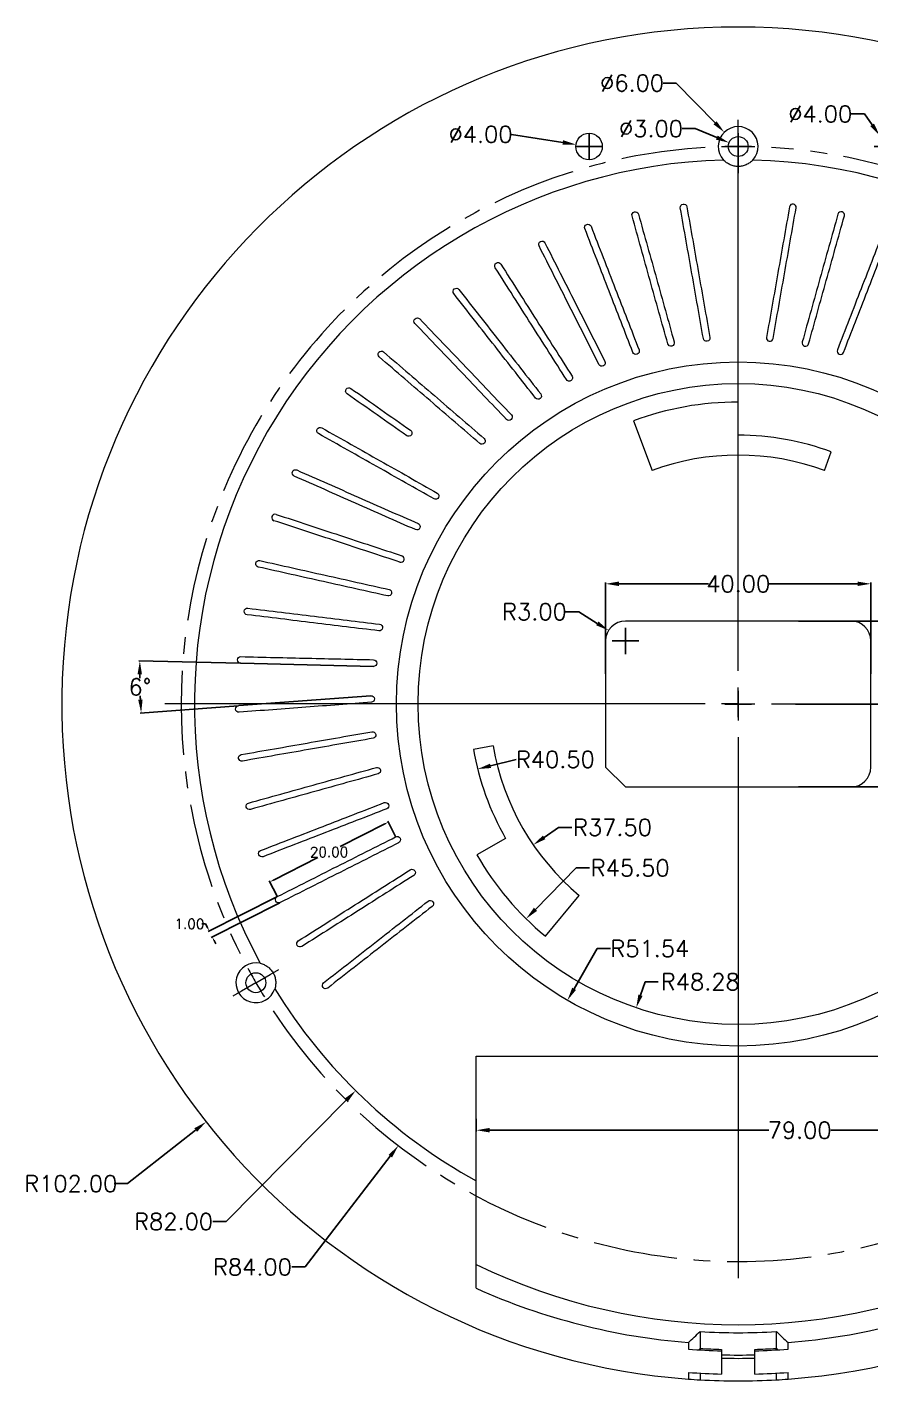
# Model space of a CAD drawing. Header units: inches. Extents: x -602 to 2189, y 557 to 1254.
# Drawn here: x 48.7 to 176, y 891.4 to 1095.4 of the extents above; entities that cross this region are included whole.
import ezdxf

# ---------------------------------------------------------------- set-up
doc = ezdxf.new("R2010")
doc.units = ezdxf.units.IN
doc.linetypes.add('CENTER2', pattern=[28.575, 19.05, -3.175, 3.175, -3.175])
doc.linetypes.add('CENTERX2', pattern=[20.32, 12.7, -2.54, 2.54, -2.54])
doc.styles.get("Standard").update_dxf_attribs({"font": 'txt', "bigfont": 'gbcbig.shx'})
doc.dimstyles.new('2', dxfattribs={"dimtxt": 1.5, "dimasz": 0.6, "dimexe": 0.18, "dimexo": 0.0625, "dimgap": 0.09, "dimtad": 0, "dimtih": 1, "dimtoh": 1, "dimzin": 0, "dimdsep": 46, "dimtxsty": 'Standard', "dimcen": 0, "dimadec": 0, "dimazin": 2, "dimtfac": 1, "dimtofl": 0, "dimtmove": 0, "dimatfit": 3, "dimfxl": 1, "dimtolj": 1, "dimtzin": 0, "dimarcsym": 0})
doc.dimstyles.new('2.5', dxfattribs={"dimtxt": 2.5, "dimasz": 2, "dimexe": 0.18, "dimexo": 0.0625, "dimgap": 0.09, "dimtad": 0, "dimtih": 1, "dimtoh": 1, "dimzin": 0, "dimdsep": 46, "dimtxsty": 'Standard', "dimcen": 2, "dimadec": 0, "dimazin": 0, "dimtfac": 1, "dimtofl": 0, "dimtmove": 0, "dimatfit": 3, "dimfxl": 1, "dimtolj": 1, "dimtzin": 0, "dimarcsym": 0})

# ---------------------------------------------------------------- blocks, each defined once
blk = doc.blocks.new('SW_CENTERMARKSYMBOL_14')
at = {"color": 0, "linetype": 'Continuous', "lineweight": 0}
for p, q in [((72.75, 128.5), (72.75, 130)), ((72.75, 47), (72.75, 128.5)), ((72.75, 126), (72.75, 128.5)), ((72.75, 126), (72.75, 123.5)), ((72.75, 123.5), (72.75, 122)), ((72.75, 42), (72.75, 44.5)), ((67.75, 42), (-13.75, 42)), ((72.75, 42), (70.25, 42)), ((72.75, 42), (72.75, 39.5)), ((72.75, 42), (75.25, 42)), ((77.75, 42), (159.25, 42)), ((72.75, 37), (72.75, -44.5)), ((0, 0), (-2.17, -1.25)), ((0, 0), (2.17, 1.25)), ((2.17, 1.25), (3.46, 2)), ((143.33, 1.25), (142.03, 2)), ((145.49, 0), (143.33, 1.25)), ((145.49, 0), (147.66, -1.25)), ((-2.17, -1.25), (-3.46, -2)), ((147.66, -1.25), (148.96, -2))]:
    blk.add_line(p, q, dxfattribs=at)
at = {"color": 0, "linetype": 'CENTERX2', "lineweight": 0}
for start, end in [(93.4105, 206.5895), (333.4105, 86.5895), (213.4105, 326.5895)]:
    blk.add_arc((72.75, 42), 84, start, end, dxfattribs=at)
at = {"color": 0, "linetype": 'Continuous', "lineweight": 0}
for start, end in [(90, 91.7052), (88.2948, 90), (208.2948, 210), (330, 331.7052), (328.2948, 330), (210, 211.7052)]:
    blk.add_arc((72.75, 42), 84, start, end, dxfattribs=at)
blk = doc.blocks.new('*D153')
at = {"color": 0, "lineweight": -2}
for p, q in [((128.91, 974.83), (126.73, 973.34)), ((130.91, 974.83), (128.91, 974.83))]:
    blk.add_line(p, q, dxfattribs=at)
at = {"color": 0}
blk.add_solid([(126.54, 973.61), (126.92, 973.06), (125.08, 972.21)], dxfattribs=at)
at = {"layer": 'Defpoints', "color": 0}
for p in [(156, 993.43), (125.08, 972.21)]:
    blk.add_point(p, dxfattribs=at)
at = {"color": 0, "insert": (137.04, 974.83), "char_height": 2.5, "attachment_point": 5}
blk.add_mtext('\\A1;R37.50', dxfattribs=at)
blk = doc.blocks.new('*D154')
at = {"color": 0, "lineweight": -2}
for p, q in [((141.94, 951.57), (141.26, 949.56)), ((143.94, 951.57), (141.94, 951.57))]:
    blk.add_line(p, q, dxfattribs=at)
at = {"color": 0}
blk.add_solid([(140.94, 949.66), (141.57, 949.45), (140.62, 947.66)], dxfattribs=at)
at = {"layer": 'Defpoints', "color": 0}
for p in [(156, 993.43), (140.62, 947.66)]:
    blk.add_point(p, dxfattribs=at)
at = {"color": 0, "insert": (150.28, 951.57), "char_height": 2.5, "attachment_point": 5}
blk.add_mtext('\\A1;R48.28', dxfattribs=at)
blk = doc.blocks.new('*D155')
at = {"color": 0, "lineweight": -2}
for p, q in [((134.75, 956.59), (131.24, 950.52)), ((136.75, 956.59), (134.75, 956.59))]:
    blk.add_line(p, q, dxfattribs=at)
at = {"color": 0}
blk.add_solid([(130.96, 950.68), (131.53, 950.35), (130.24, 948.78)], dxfattribs=at)
at = {"layer": 'Defpoints', "color": 0}
for p in [(156, 993.43), (130.24, 948.78)]:
    blk.add_point(p, dxfattribs=at)
at = {"color": 0, "insert": (142.67, 956.59), "char_height": 2.5, "attachment_point": 5}
blk.add_mtext('\\A1;R51.54', dxfattribs=at)
blk = doc.blocks.new('*D156')
at = {"color": 0, "lineweight": -2}
for p, q in [((156, 991.43), (156, 995.43)), ((154, 993.43), (158, 993.43)), ((78.77, 915.45), (96.89, 933.74)), ((76.77, 915.45), (78.77, 915.45))]:
    blk.add_line(p, q, dxfattribs=at)
at = {"color": 0}
blk.add_solid([(96.65, 933.98), (97.13, 933.51), (98.3, 935.17)], dxfattribs=at)
at = {"layer": 'Defpoints', "color": 0}
for p in [(156, 993.43), (98.3, 935.17)]:
    blk.add_point(p, dxfattribs=at)
at = {"color": 0, "insert": (70.85, 915.45), "char_height": 2.5, "attachment_point": 5}
blk.add_mtext('\\A1;R82.00', dxfattribs=at)
blk = doc.blocks.new('*D157')
at = {"color": 0, "lineweight": -2}
for p, q in [((156, 991.43), (156, 995.43)), ((154, 993.43), (158, 993.43)), ((90.67, 908.6), (103.52, 925.3)), ((88.67, 908.6), (90.67, 908.6))]:
    blk.add_line(p, q, dxfattribs=at)
at = {"color": 0}
blk.add_solid([(103.26, 925.5), (103.79, 925.09), (104.74, 926.88)], dxfattribs=at)
at = {"layer": 'Defpoints', "color": 0}
for p in [(156, 993.43), (104.74, 926.88)]:
    blk.add_point(p, dxfattribs=at)
at = {"color": 0, "insert": (82.74, 908.6), "char_height": 2.5, "attachment_point": 5}
blk.add_mtext('\\A1;R84.00', dxfattribs=at)
blk = doc.blocks.new('*D158')
at = {"color": 0, "lineweight": -2}
for p, q in [((156, 991.43), (156, 995.43)), ((154, 993.43), (158, 993.43)), ((63.88, 921.16), (74.17, 929.24)), ((61.88, 921.16), (63.88, 921.16))]:
    blk.add_line(p, q, dxfattribs=at)
at = {"color": 0}
blk.add_solid([(73.97, 929.5), (74.38, 928.97), (75.75, 930.47)], dxfattribs=at)
at = {"layer": 'Defpoints', "color": 0}
for p in [(156, 993.43), (75.75, 930.47)]:
    blk.add_point(p, dxfattribs=at)
at = {"color": 0, "insert": (55.34, 921.16), "char_height": 2.5, "attachment_point": 5}
blk.add_mtext('\\A1;R102.00', dxfattribs=at)
blk = doc.blocks.new('*D160')
at = {"color": 0, "lineweight": -2}
for p, q in [((173.05, 1082.34), (175.05, 1082.34)), ((175.05, 1082.34), (176.2, 1080.71)), ((178.5, 1075.43), (178.5, 1079.43)), ((176.5, 1077.43), (180.5, 1077.43))]:
    blk.add_line(p, q, dxfattribs=at)
at = {"color": 0}
blk.add_solid([(176.47, 1080.9), (175.92, 1080.51), (177.35, 1079.07)], dxfattribs=at)
at = {"layer": 'Defpoints', "color": 0}
for p in [(177.35, 1079.07), (179.65, 1075.8)]:
    blk.add_point(p, dxfattribs=at)
at = {"color": 0, "insert": (168.37, 1082.34), "char_height": 2.5, "attachment_point": 5}
blk.add_mtext('\\A1;∅4.00', dxfattribs=at)
blk = doc.blocks.new('*D161')
at = {"color": 0, "lineweight": -2}
for p, q in [((144.66, 1087), (146.66, 1087)), ((146.66, 1087), (152.5, 1081.01)), ((156, 1075.43), (156, 1079.43)), ((154, 1077.43), (158, 1077.43))]:
    blk.add_line(p, q, dxfattribs=at)
at = {"color": 0}
blk.add_solid([(152.74, 1081.24), (152.26, 1080.78), (153.9, 1079.58)], dxfattribs=at)
at = {"layer": 'Defpoints', "color": 0}
for p in [(153.9, 1079.58), (158.09, 1075.29)]:
    blk.add_point(p, dxfattribs=at)
at = {"color": 0, "insert": (139.99, 1087), "char_height": 2.5, "attachment_point": 5}
blk.add_mtext('\\A1;∅6.00', dxfattribs=at)
blk = doc.blocks.new('*D162')
at = {"color": 0, "lineweight": -2}
for p, q in [((147.52, 1080.13), (149.52, 1080.13)), ((149.52, 1080.13), (152.76, 1078.78)), ((156, 1075.43), (156, 1079.43)), ((154, 1077.43), (158, 1077.43))]:
    blk.add_line(p, q, dxfattribs=at)
at = {"color": 0}
blk.add_solid([(152.89, 1079.08), (152.64, 1078.47), (154.61, 1078.01)], dxfattribs=at)
at = {"layer": 'Defpoints', "color": 0}
for p in [(154.61, 1078.01), (157.38, 1076.86)]:
    blk.add_point(p, dxfattribs=at)
at = {"color": 0, "insert": (142.84, 1080.13), "char_height": 2.5, "attachment_point": 5}
blk.add_mtext('\\A1;∅3.00', dxfattribs=at)
blk = doc.blocks.new('*D163')
at = {"color": 0, "lineweight": -2}
for p, q in [((121.81, 1079.27), (129.54, 1078.06)), ((133.5, 1075.43), (133.5, 1079.43)), ((131.5, 1077.43), (135.5, 1077.43))]:
    blk.add_line(p, q, dxfattribs=at)
at = {"color": 0}
blk.add_solid([(129.6, 1078.38), (129.49, 1077.73), (131.52, 1077.74)], dxfattribs=at)
at = {"layer": 'Defpoints', "color": 0}
for p in [(131.52, 1077.74), (135.47, 1077.12)]:
    blk.add_point(p, dxfattribs=at)
at = {"color": 0, "insert": (117.14, 1079.27), "char_height": 2.5, "attachment_point": 5}
blk.add_mtext('\\A1;∅4.00', dxfattribs=at)
blk = doc.blocks.new('*D164')
at = {"color": 0, "lineweight": -2}
blk.add_line((122.5, 985.08), (118.64, 984.12), dxfattribs=at)
at = {"color": 0}
blk.add_solid([(118.56, 984.44), (118.72, 983.79), (116.7, 983.63)], dxfattribs=at)
at = {"layer": 'Defpoints', "color": 0}
for p in [(156, 993.43), (116.7, 983.63)]:
    blk.add_point(p, dxfattribs=at)
at = {"color": 0, "insert": (128.42, 985.08), "char_height": 2.5, "attachment_point": 5}
blk.add_mtext('\\A1;R40.50', dxfattribs=at)
blk = doc.blocks.new('*D165')
at = {"color": 0, "lineweight": -2}
for p, q in [((131.58, 968.73), (125.42, 962.49)), ((133.58, 968.73), (131.58, 968.73))]:
    blk.add_line(p, q, dxfattribs=at)
at = {"color": 0}
blk.add_solid([(125.18, 962.73), (125.66, 962.26), (124.01, 961.07)], dxfattribs=at)
at = {"layer": 'Defpoints', "color": 0}
for p in [(156, 993.43), (124.01, 961.07)]:
    blk.add_point(p, dxfattribs=at)
at = {"color": 0, "insert": (139.71, 968.73), "char_height": 2.5, "attachment_point": 5}
blk.add_mtext('\\A1;R45.50', dxfattribs=at)
blk = doc.blocks.new('*D166')
at = {"color": 0, "lineweight": -2}
for p, q in [((136, 997.98), (136, 1011.72)), ((138, 1011.54), (151.53, 1011.54)), ((174, 1011.54), (160.46, 1011.54)), ((176, 997.98), (176, 1011.72))]:
    blk.add_line(p, q, dxfattribs=at)
at = {"color": 0}
for points in [[(138, 1011.88), (138, 1011.21), (136, 1011.54)], [(174, 1011.88), (174, 1011.21), (176, 1011.54)]]:
    blk.add_solid(points, dxfattribs=at)
at = {"layer": 'Defpoints', "color": 0}
for p in [(176, 1011.54), (136, 997.91), (176, 997.91)]:
    blk.add_point(p, dxfattribs=at)
at = {"color": 0, "insert": (156, 1011.54), "char_height": 2.5, "attachment_point": 5}
blk.add_mtext('\\A1;40.00', dxfattribs=at)
blk = doc.blocks.new('*D167')
at = {"color": 0, "lineweight": -2}
for p, q in [((165.07, 1005.93), (188.28, 1005.93)), ((188.1, 1003.93), (188.1, 1001.48)), ((188.1, 982.93), (188.1, 998.8)), ((165.07, 980.93), (188.28, 980.93))]:
    blk.add_line(p, q, dxfattribs=at)
at = {"color": 0}
for points in [[(187.76, 1003.93), (188.43, 1003.93), (188.1, 1005.93)], [(187.76, 982.93), (188.43, 982.93), (188.1, 980.93)]]:
    blk.add_solid(points, dxfattribs=at)
at = {"layer": 'Defpoints', "color": 0}
for p in [(165, 1005.93), (165, 980.93), (188.1, 980.93)]:
    blk.add_point(p, dxfattribs=at)
at = {"color": 0, "insert": (188.1, 1000.14), "char_height": 2.5, "attachment_point": 5}
blk.add_mtext('\\A1;25.00', dxfattribs=at)
blk = doc.blocks.new('*D168')
at = {"color": 0, "lineweight": -2}
for p, q in [((129.95, 1007.33), (131.95, 1007.33)), ((131.95, 1007.33), (134.75, 1005.58)), ((139, 1000.93), (139, 1004.93)), ((137, 1002.93), (141, 1002.93))]:
    blk.add_line(p, q, dxfattribs=at)
at = {"color": 0}
blk.add_solid([(134.93, 1005.86), (134.58, 1005.29), (136.45, 1004.52)], dxfattribs=at)
at = {"layer": 'Defpoints', "color": 0}
for p in [(136.45, 1004.52), (139, 1002.93)]:
    blk.add_point(p, dxfattribs=at)
at = {"color": 0, "insert": (125.27, 1007.33), "char_height": 2.5, "attachment_point": 5}
blk.add_mtext('\\A1;R3.00', dxfattribs=at)
blk = doc.blocks.new('*D170')
at = {"color": 0, "lineweight": -2}
for p, q in [((164.62, 993.43), (271.55, 993.43)), ((271.37, 991.43), (271.37, 968.25)), ((271.37, 942.39), (271.37, 965.57)), ((186.39, 940.39), (271.55, 940.39))]:
    blk.add_line(p, q, dxfattribs=at)
at = {"color": 0}
for points in [[(271.04, 991.43), (271.71, 991.43), (271.37, 993.43)], [(271.04, 942.39), (271.71, 942.39), (271.37, 940.39)]]:
    blk.add_solid(points, dxfattribs=at)
at = {"layer": 'Defpoints', "color": 0}
for p in [(164.56, 993.43), (271.37, 993.43), (186.32, 940.39)]:
    blk.add_point(p, dxfattribs=at)
at = {"color": 0, "insert": (271.37, 966.91), "char_height": 2.5, "attachment_point": 5}
blk.add_mtext('\\A1;53.05', dxfattribs=at)
blk = doc.blocks.new('*D171')
at = {"color": 0, "lineweight": -2}
for p, q in [((116.5, 930.92), (116.5, 929.03)), ((195.5, 930.92), (195.5, 929.03)), ((118.5, 929.21), (160.59, 929.21)), ((193.5, 929.21), (169.94, 929.21))]:
    blk.add_line(p, q, dxfattribs=at)
at = {"color": 0}
for points in [[(118.5, 929.55), (118.5, 928.88), (116.5, 929.21)], [(193.5, 929.55), (193.5, 928.88), (195.5, 929.21)]]:
    blk.add_solid(points, dxfattribs=at)
at = {"layer": 'Defpoints', "color": 0}
for p in [(116.5, 930.98), (195.5, 930.98), (116.5, 929.21)]:
    blk.add_point(p, dxfattribs=at)
at = {"color": 0, "insert": (165.26, 929.21), "char_height": 2.5, "attachment_point": 5}
blk.add_mtext('\\A1;79.00', dxfattribs=at)
blk = doc.blocks.new('*D173')
at = {"color": 0, "lineweight": -2}
for p, q in [((86.42, 964.38), (76.06, 959.15)), ((86.87, 963.49), (76.51, 958.26)), ((75.68, 960.3), (75.08, 960.3)), ((75.95, 959.77), (75.68, 960.3)), ((76.94, 957.8), (77.21, 957.27))]:
    blk.add_line(p, q, dxfattribs=at)
at = {"color": 0}
for points in [[(76.04, 959.81), (75.86, 959.72), (76.22, 959.23)], [(77.03, 957.85), (76.85, 957.76), (76.67, 958.34)]]:
    blk.add_solid(points, dxfattribs=at)
at = {"layer": 'Defpoints', "color": 0}
for p in [(86.48, 964.41), (86.93, 963.51), (76.22, 959.23)]:
    blk.add_point(p, dxfattribs=at)
at = {"color": 0, "insert": (73.24, 960.3), "char_height": 1.5, "attachment_point": 5}
blk.add_mtext('\\A1;1.00', dxfattribs=at)
blk = doc.blocks.new('*D175')
at = {"color": 0, "lineweight": -2}
for p, q in [((80.91, 999.57), (65.58, 999.92)), ((80.6, 993.18), (65.78, 992.07))]:
    blk.add_line(p, q, dxfattribs=at)
for start, end in [(180.1003, 180.5155), (182.4373, 182.8521)]:
    blk.add_arc((145.67, 998.06), 79.93, start, end, dxfattribs=at)
at = {"color": 0}
for points in [[(65.41, 997.92), (66.07, 997.92), (65.76, 999.92)], [(66.17, 994.1), (65.51, 994.06), (65.96, 992.09)]]:
    blk.add_solid(points, dxfattribs=at)
at = {"layer": 'Defpoints', "color": 0}
for p in [(80.98, 999.57), (100.97, 999.1), (65.74, 997.31), (100.61, 994.68), (80.66, 993.19)]:
    blk.add_point(p, dxfattribs=at)
at = {"color": 0, "insert": (65.77, 996), "char_height": 2.5, "attachment_point": 5}
blk.add_mtext('\\A1;6°', dxfattribs=at)
blk = doc.blocks.new('*D176')
at = {"color": 0, "lineweight": -2}
for p, q in [((102.68, 975.36), (95.96, 971.96)), ((104.31, 973.47), (103.14, 975.79)), ((85.9, 966.89), (92.62, 970.28)), ((86.45, 964.46), (85.28, 966.78))]:
    blk.add_line(p, q, dxfattribs=at)
at = {"color": 0}
for points in [[(102.64, 975.45), (102.73, 975.27), (103.22, 975.63)], [(85.85, 966.98), (85.94, 966.8), (85.36, 966.62)]]:
    blk.add_solid(points, dxfattribs=at)
at = {"layer": 'Defpoints', "color": 0}
for p in [(104.34, 973.41), (85.36, 966.62), (86.48, 964.41)]:
    blk.add_point(p, dxfattribs=at)
at = {"color": 0, "insert": (94.29, 971.12), "char_height": 1.5, "attachment_point": 5}
blk.add_mtext('\\A1;20.00', dxfattribs=at)

msp = doc.modelspace()

# ---------------------------------------------------------------- linework, layer by layer
at = {"color": 7, "linetype": 'Continuous', "lineweight": 15}
for p, q in [((155.996, 1033.933), (155.996, 1038.933)), ((140.223, 1036.111), (142.996, 1028.607)), ((168.996, 1028.607), (170.036, 1031.421)), ((172.996, 1005.933), (138.996, 1005.933)), ((135.996, 1002.933), (135.996, 983.933)), ((175.996, 983.933), (175.996, 1002.933)), ((119.034, 987.104), (116.077, 986.597)), ((138.996, 980.933), (135.996, 983.933)), ((138.996, 980.933), (172.996, 980.933)), ((120.922, 973.183), (116.592, 970.683)), ((126.922, 958.433), (132.034, 964.587)), ((116.496, 905.387), (116.496, 921.573)), ((150.246, 898.871), (150.246, 896.327)), ((161.746, 896.327), (161.746, 898.871)), ((148.483, 897.226), (148.483, 896.223)), ((150.048, 896.142), (150.246, 896.327)), ((153.496, 896.189), (153.496, 895.965)), ((153.496, 895.965), (153.496, 892.464)), ((158.496, 895.965), (158.496, 896.189)), ((158.496, 892.464), (158.496, 895.965)), ((161.746, 896.327), (161.944, 896.142)), ((163.509, 896.223), (163.509, 897.226)), ((148.483, 892.712), (148.483, 891.71)), ((150.246, 892.596), (150.246, 891.595)), ((161.746, 891.595), (161.746, 892.596)), ((163.509, 891.71), (163.509, 892.712))]:
    msp.add_line(p, q, dxfattribs=at)
for p, q in [((80.977, 999.566), (100.972, 999.1)), ((100.607, 994.683), (80.663, 993.188))]:
    msp.add_line(p, q)
for centre, radius in [((133.496, 1077.433), 2), ((155.996, 1077.433), 1.5), ((155.996, 993.433), 51.543), ((155.996, 993.433), 48.284), ((83.25, 951.433), 1.5)]:
    msp.add_circle(centre, radius, dxfattribs=at)
for centre, radius, start, end in [((155.996, 993.433), 102, 274.2242, 265.7758), ((155.996, 1077.433), 3, 317.42247, 222.57753), ((155.996, 993.433), 82, 91.54374, 208.45626), ((155.996, 993.433), 82, 331.54374, 88.45626), ((155.996, 993.433), 45.5, 90, 110.28357), ((155.996, 993.433), 40.5, 69.71643, 90), ((155.996, 993.433), 37.5, 69.71643, 110.28357), ((138.996, 1002.933), 3, 90, 180), ((172.996, 1002.933), 3, 0, 90), ((155.996, 993.433), 40.5, 189.71643, 210), ((155.996, 993.433), 37.5, 189.71643, 230.28357), ((172.996, 983.933), 3, 270, 0), ((155.996, 993.433), 45.5, 210, 230.28357), ((83.25, 951.433), 3, 77.42247, 342.57753), ((155.996, 993.433), 82, 211.54374, 241.20303), ((155.996, 993.433), 96.5, 245.83747, 265.53456), ((155.996, 993.433), 96.5, 274.46544, 294.16253), ((155.996, 993.433), 94.737, 266.52032, 273.47968), ((155.996, 993.433), 97.5, 265.58045, 268.53072), ((155.996, 993.433), 97.275, 266.61124, 268.52732), ((155.996, 993.433), 97.275, 271.47268, 273.38876), ((155.996, 993.433), 97.5, 271.46928, 274.41955), ((155.996, 993.433), 98.098, 268.53967, 271.46033), ((155.996, 993.433), 98.598, 268.54708, 271.45292), ((155.996, 993.433), 101, 265.73389, 268.58164), ((155.996, 993.433), 102, 265.7758, 266.76838), ((155.996, 993.433), 102, 266.76838, 273.23162), ((155.996, 993.433), 101, 271.41836, 274.26611), ((155.996, 993.433), 102, 273.23162, 274.2242)]:
    msp.add_arc(centre, radius, start, end, dxfattribs=at)
msp.add_ellipse((155.996, 990.612), major_axis=(0, 90.707), ratio=0.9995166, start_param=2.6907983, end_param=3.592387, dxfattribs=at)
for points, knots in [([(158.205, 1075.403), (158.064, 1075.249), (157.909, 1075.113), (157.574, 1074.873), (157.391, 1074.769), (157.013, 1074.603), (156.817, 1074.54), (156.411, 1074.454), (156.203, 1074.433), (155.791, 1074.433), (155.583, 1074.454), (155.176, 1074.539), (154.98, 1074.602), (154.602, 1074.768), (154.419, 1074.872), (154.083, 1075.113), (153.928, 1075.249), (153.787, 1075.403)], [0, 0, 0, 0, 0.125, 0.125, 0.25, 0.25, 0.375, 0.375, 0.5, 0.5, 0.625, 0.625, 0.75, 0.75, 0.875, 0.875, 1, 1, 1, 1]), ([(139.989, 1066.98), (139.954, 1067.107), (139.971, 1067.246), (140.099, 1067.473), (140.21, 1067.561), (140.461, 1067.631), (140.601, 1067.615), (140.831, 1067.485), (140.917, 1067.376), (140.952, 1067.249)], [0, 0, 0, 0, 0.25, 0.25, 0.5, 0.5, 0.75, 0.75, 1, 1, 1, 1]), ([(145.374, 1047.719), (144.494, 1050.866), (143.605, 1054.045), (141.81, 1060.465), (140.904, 1063.707), (139.989, 1066.98)], [0, 0, 0, 0, 0.5, 0.5, 1, 1, 1, 1]), ([(140.952, 1067.249), (141.867, 1063.977), (142.773, 1060.735), (144.568, 1054.315), (145.457, 1051.136), (146.337, 1047.988)], [0, 0, 0, 0, 0.5, 0.5, 1, 1, 1, 1]), ([(147.267, 1068.194), (147.244, 1068.324), (147.275, 1068.46), (147.424, 1068.674), (147.544, 1068.75), (147.801, 1068.796), (147.938, 1068.766), (148.155, 1068.615), (148.229, 1068.497), (148.252, 1068.368)], [0, 0, 0, 0, 0.25, 0.25, 0.5, 0.5, 0.75, 0.75, 1, 1, 1, 1]), ([(150.74, 1048.498), (150.173, 1051.716), (149.6, 1054.967), (148.442, 1061.532), (147.857, 1064.847), (147.267, 1068.194)], [0, 0, 0, 0, 0.5, 0.5, 1, 1, 1, 1]), ([(148.252, 1068.368), (148.842, 1065.021), (149.427, 1061.707), (150.584, 1055.142), (151.157, 1051.89), (151.725, 1048.671)], [0, 0, 0, 0, 0.5, 0.5, 1, 1, 1, 1]), ([(163.74, 1068.368), (163.15, 1065.021), (162.566, 1061.707), (161.408, 1055.142), (160.835, 1051.89), (160.267, 1048.671)], [0, 0, 0, 0, 0.5, 0.5, 1, 1, 1, 1]), ([(161.252, 1048.498), (161.82, 1051.716), (162.393, 1054.967), (163.55, 1061.532), (164.135, 1064.847), (164.725, 1068.194)], [0, 0, 0, 0, 0.5, 0.5, 1, 1, 1, 1]), ([(164.725, 1068.194), (164.748, 1068.324), (164.717, 1068.46), (164.568, 1068.674), (164.449, 1068.75), (164.191, 1068.796), (164.054, 1068.766), (163.838, 1068.615), (163.763, 1068.497), (163.74, 1068.368)], [0, 0, 0, 0, 0.25, 0.25, 0.5, 0.5, 0.75, 0.75, 1, 1, 1, 1]), ([(171.04, 1067.249), (170.125, 1063.977), (169.219, 1060.735), (167.424, 1054.315), (166.535, 1051.136), (165.655, 1047.988)], [0, 0, 0, 0, 0.5, 0.5, 1, 1, 1, 1]), ([(166.618, 1047.719), (167.498, 1050.866), (168.387, 1054.045), (170.182, 1060.465), (171.088, 1063.707), (172.003, 1066.98)], [0, 0, 0, 0, 0.5, 0.5, 1, 1, 1, 1]), ([(172.003, 1066.98), (172.039, 1067.107), (172.022, 1067.246), (171.894, 1067.473), (171.783, 1067.561), (171.531, 1067.631), (171.391, 1067.615), (171.161, 1067.485), (171.076, 1067.376), (171.04, 1067.249)], [0, 0, 0, 0, 0.25, 0.25, 0.5, 0.5, 0.75, 0.75, 1, 1, 1, 1]), ([(132.865, 1065.059), (132.817, 1065.182), (132.82, 1065.322), (132.925, 1065.561), (133.027, 1065.659), (133.271, 1065.754), (133.411, 1065.751), (133.653, 1065.645), (133.749, 1065.544), (133.797, 1065.422)], [0, 0, 0, 0, 0.25, 0.25, 0.5, 0.5, 0.75, 0.75, 1, 1, 1, 1]), ([(140.11, 1046.418), (138.926, 1049.464), (137.73, 1052.541), (135.315, 1058.754), (134.096, 1061.891), (132.865, 1065.059)], [0, 0, 0, 0, 0.5, 0.5, 1, 1, 1, 1]), ([(133.797, 1065.422), (135.028, 1062.254), (136.247, 1059.117), (138.662, 1052.904), (139.858, 1049.827), (141.042, 1046.78)], [0, 0, 0, 0, 0.5, 0.5, 1, 1, 1, 1]), ([(178.196, 1065.422), (176.965, 1062.254), (175.746, 1059.117), (173.331, 1052.904), (172.135, 1049.827), (170.951, 1046.78)], [0, 0, 0, 0, 0.5, 0.5, 1, 1, 1, 1]), ([(171.883, 1046.418), (173.067, 1049.464), (174.262, 1052.541), (176.677, 1058.754), (177.897, 1061.891), (179.128, 1065.059)], [0, 0, 0, 0, 0.5, 0.5, 1, 1, 1, 1]), ([(125.963, 1062.45), (125.903, 1062.568), (125.893, 1062.707), (125.974, 1062.955), (126.066, 1063.063), (126.299, 1063.181), (126.439, 1063.192), (126.69, 1063.11), (126.795, 1063.02), (126.855, 1062.902)], [0, 0, 0, 0, 0.25, 0.25, 0.5, 0.5, 0.75, 0.75, 1, 1, 1, 1]), ([(126.855, 1062.902), (128.39, 1059.87), (129.91, 1056.868), (132.922, 1050.921), (134.413, 1047.975), (135.89, 1045.059)], [0, 0, 0, 0, 0.5, 0.5, 1, 1, 1, 1]), ([(134.998, 1044.607), (133.521, 1047.523), (132.03, 1050.468), (129.018, 1056.416), (127.498, 1059.418), (125.963, 1062.45)], [0, 0, 0, 0, 0.5, 0.5, 1, 1, 1, 1]), ([(119.349, 1059.178), (119.278, 1059.289), (119.255, 1059.427), (119.311, 1059.682), (119.392, 1059.798), (119.612, 1059.938), (119.751, 1059.963), (120.008, 1059.906), (120.122, 1059.826), (120.193, 1059.715)], [0, 0, 0, 0, 0.25, 0.25, 0.5, 0.5, 0.75, 0.75, 1, 1, 1, 1]), ([(130.088, 1042.306), (128.333, 1045.063), (126.561, 1047.847), (122.981, 1053.471), (121.174, 1056.311), (119.349, 1059.178)], [0, 0, 0, 0, 0.5, 0.5, 1, 1, 1, 1]), ([(120.193, 1059.715), (122.017, 1056.848), (123.824, 1054.009), (127.404, 1048.385), (129.177, 1045.6), (130.932, 1042.843)], [0, 0, 0, 0, 0.5, 0.5, 1, 1, 1, 1]), ([(113.088, 1055.274), (113.007, 1055.377), (112.969, 1055.512), (113, 1055.771), (113.07, 1055.895), (113.275, 1056.056), (113.41, 1056.094), (113.673, 1056.063), (113.794, 1055.994), (113.875, 1055.891)], [0, 0, 0, 0, 0.25, 0.25, 0.5, 0.5, 0.75, 0.75, 1, 1, 1, 1]), ([(125.427, 1039.534), (123.411, 1042.106), (121.374, 1044.704), (117.261, 1049.95), (115.185, 1052.599), (113.088, 1055.274)], [0, 0, 0, 0, 0.5, 0.5, 1, 1, 1, 1]), ([(113.875, 1055.891), (115.971, 1053.216), (118.048, 1050.568), (122.161, 1045.321), (124.198, 1042.723), (126.214, 1040.151)], [0, 0, 0, 0, 0.5, 0.5, 1, 1, 1, 1]), ([(107.239, 1050.775), (107.148, 1050.871), (107.098, 1051.001), (107.103, 1051.262), (107.16, 1051.391), (107.349, 1051.572), (107.48, 1051.624), (107.744, 1051.618), (107.871, 1051.562), (107.962, 1051.466)], [0, 0, 0, 0, 0.25, 0.25, 0.5, 0.5, 0.75, 0.75, 1, 1, 1, 1]), ([(121.06, 1036.319), (118.802, 1038.682), (116.521, 1041.067), (111.914, 1045.886), (109.588, 1048.319), (107.239, 1050.775)], [0, 0, 0, 0, 0.5, 0.5, 1, 1, 1, 1]), ([(107.962, 1051.466), (110.31, 1049.01), (112.636, 1046.578), (117.243, 1041.759), (119.524, 1039.373), (121.783, 1037.01)], [0, 0, 0, 0, 0.5, 0.5, 1, 1, 1, 1]), ([(151.725, 1048.671), (151.748, 1048.544), (151.719, 1048.411), (151.573, 1048.195), (151.453, 1048.116), (151.191, 1048.069), (151.05, 1048.1), (150.835, 1048.254), (150.763, 1048.37), (150.74, 1048.498)], [0, 0, 0, 0, 0.25, 0.25, 0.5, 0.5, 0.75, 0.75, 1, 1, 1, 1]), ([(160.267, 1048.671), (160.245, 1048.544), (160.273, 1048.411), (160.42, 1048.195), (160.539, 1048.116), (160.801, 1048.069), (160.942, 1048.1), (161.157, 1048.254), (161.23, 1048.37), (161.252, 1048.498)], [0, 0, 0, 0, 0.25, 0.25, 0.5, 0.5, 0.75, 0.75, 1, 1, 1, 1]), ([(101.859, 1045.726), (101.759, 1045.812), (101.696, 1045.937), (101.676, 1046.197), (101.72, 1046.331), (101.89, 1046.53), (102.015, 1046.594), (102.278, 1046.614), (102.41, 1046.57), (102.51, 1046.484)], [0, 0, 0, 0, 0.25, 0.25, 0.5, 0.5, 0.75, 0.75, 1, 1, 1, 1]), ([(141.042, 1046.78), (141.089, 1046.659), (141.087, 1046.523), (140.985, 1046.283), (140.883, 1046.183), (140.635, 1046.085), (140.491, 1046.088), (140.25, 1046.197), (140.156, 1046.297), (140.11, 1046.418)], [0, 0, 0, 0, 0.25, 0.25, 0.5, 0.5, 0.75, 0.75, 1, 1, 1, 1]), ([(146.337, 1047.988), (146.372, 1047.863), (146.357, 1047.728), (146.232, 1047.499), (146.121, 1047.409), (145.865, 1047.336), (145.721, 1047.354), (145.492, 1047.485), (145.409, 1047.594), (145.374, 1047.719)], [0, 0, 0, 0, 0.25, 0.25, 0.5, 0.5, 0.75, 0.75, 1, 1, 1, 1]), ([(165.655, 1047.988), (165.621, 1047.863), (165.636, 1047.728), (165.761, 1047.499), (165.872, 1047.409), (166.128, 1047.336), (166.271, 1047.354), (166.5, 1047.485), (166.584, 1047.594), (166.618, 1047.719)], [0, 0, 0, 0, 0.25, 0.25, 0.5, 0.5, 0.75, 0.75, 1, 1, 1, 1]), ([(170.951, 1046.78), (170.904, 1046.659), (170.906, 1046.523), (171.007, 1046.283), (171.109, 1046.183), (171.357, 1046.085), (171.501, 1046.088), (171.742, 1046.197), (171.836, 1046.297), (171.883, 1046.418)], [0, 0, 0, 0, 0.25, 0.25, 0.5, 0.5, 0.75, 0.75, 1, 1, 1, 1]), ([(117.029, 1032.693), (114.55, 1034.822), (112.046, 1036.973), (106.989, 1041.318), (104.437, 1043.511), (101.859, 1045.726)], [0, 0, 0, 0, 0.5, 0.5, 1, 1, 1, 1]), ([(102.51, 1046.484), (105.088, 1044.27), (107.64, 1042.077), (112.697, 1037.732), (115.201, 1035.581), (117.681, 1033.451)], [0, 0, 0, 0, 0.5, 0.5, 1, 1, 1, 1]), ([(135.89, 1045.059), (135.949, 1044.944), (135.96, 1044.808), (135.882, 1044.56), (135.791, 1044.449), (135.554, 1044.328), (135.41, 1044.317), (135.159, 1044.402), (135.056, 1044.492), (134.998, 1044.607)], [0, 0, 0, 0, 0.25, 0.25, 0.5, 0.5, 0.75, 0.75, 1, 1, 1, 1]), ([(130.932, 1042.843), (131.001, 1042.733), (131.026, 1042.599), (130.973, 1042.344), (130.893, 1042.226), (130.669, 1042.082), (130.527, 1042.057), (130.269, 1042.117), (130.158, 1042.196), (130.088, 1042.306)], [0, 0, 0, 0, 0.25, 0.25, 0.5, 0.5, 0.75, 0.75, 1, 1, 1, 1]), ([(96.999, 1040.174), (96.891, 1040.249), (96.816, 1040.368), (96.771, 1040.624), (96.801, 1040.763), (96.951, 1040.977), (97.069, 1041.053), (97.329, 1041.098), (97.465, 1041.068), (97.573, 1040.992)], [0, 0, 0, 0, 0.25, 0.25, 0.5, 0.5, 0.75, 0.75, 1, 1, 1, 1]), ([(126.214, 1040.151), (126.294, 1040.049), (126.332, 1039.918), (126.304, 1039.659), (126.236, 1039.533), (126.027, 1039.368), (125.888, 1039.33), (125.626, 1039.364), (125.507, 1039.432), (125.427, 1039.534)], [0, 0, 0, 0, 0.25, 0.25, 0.5, 0.5, 0.75, 0.75, 1, 1, 1, 1]), ([(121.783, 1037.01), (121.872, 1036.917), (121.923, 1036.79), (121.92, 1036.53), (121.865, 1036.398), (121.673, 1036.213), (121.539, 1036.161), (121.274, 1036.169), (121.15, 1036.226), (121.06, 1036.319)], [0, 0, 0, 0, 0.25, 0.25, 0.5, 0.5, 0.75, 0.75, 1, 1, 1, 1]), ([(92.705, 1034.172), (92.591, 1034.237), (92.505, 1034.347), (92.434, 1034.599), (92.451, 1034.739), (92.579, 1034.967), (92.69, 1035.054), (92.944, 1035.125), (93.082, 1035.108), (93.197, 1035.043)], [0, 0, 0, 0, 0.25, 0.25, 0.5, 0.5, 0.75, 0.75, 1, 1, 1, 1]), ([(93.197, 1035.043), (96.156, 1033.374), (99.088, 1031.72), (104.894, 1028.445), (107.769, 1026.823), (110.616, 1025.217)], [0, 0, 0, 0, 0.5, 0.5, 1, 1, 1, 1]), ([(106.577, 1034.676), (106.683, 1034.602), (106.758, 1034.485), (106.805, 1034.229), (106.776, 1034.09), (106.624, 1033.872), (106.503, 1033.796), (106.246, 1033.752), (106.11, 1033.783), (106.003, 1033.858)], [0, 0, 0, 0, 0.25, 0.25, 0.5, 0.5, 0.75, 0.75, 1, 1, 1, 1]), ([(110.125, 1024.346), (107.278, 1025.951), (104.403, 1027.573), (98.597, 1030.849), (95.666, 1032.502), (92.705, 1034.172)], [0, 0, 0, 0, 0.5, 0.5, 1, 1, 1, 1]), ([(117.681, 1033.451), (117.779, 1033.367), (117.841, 1033.246), (117.864, 1032.986), (117.822, 1032.849), (117.649, 1032.647), (117.521, 1032.582), (117.257, 1032.564), (117.127, 1032.608), (117.029, 1032.693)], [0, 0, 0, 0, 0.25, 0.25, 0.5, 0.5, 0.75, 0.75, 1, 1, 1, 1]), ([(89.021, 1027.78), (88.9, 1027.833), (88.804, 1027.934), (88.709, 1028.177), (88.712, 1028.319), (88.817, 1028.558), (88.919, 1028.655), (89.165, 1028.751), (89.304, 1028.748), (89.424, 1028.694)], [0, 0, 0, 0, 0.25, 0.25, 0.5, 0.5, 0.75, 0.75, 1, 1, 1, 1]), ([(89.424, 1028.694), (92.533, 1027.323), (95.612, 1025.964), (101.711, 1023.273), (104.732, 1021.94), (107.722, 1020.621)], [0, 0, 0, 0, 0.5, 0.5, 1, 1, 1, 1]), ([(107.318, 1019.706), (104.328, 1021.025), (101.308, 1022.358), (95.209, 1025.049), (92.13, 1026.408), (89.021, 1027.78)], [0, 0, 0, 0, 0.5, 0.5, 1, 1, 1, 1]), ([(110.616, 1025.217), (110.729, 1025.153), (110.814, 1025.046), (110.887, 1024.797), (110.872, 1024.654), (110.742, 1024.421), (110.629, 1024.333), (110.373, 1024.264), (110.237, 1024.282), (110.125, 1024.346)], [0, 0, 0, 0, 0.25, 0.25, 0.5, 0.5, 0.75, 0.75, 1, 1, 1, 1]), ([(86.292, 1022.007), (86.166, 1022.048), (86.027, 1022.037), (85.794, 1021.919), (85.701, 1021.812), (85.62, 1021.564), (85.63, 1021.424), (85.749, 1021.188), (85.856, 1021.097), (85.979, 1021.057)], [0, 0, 0, 0, 0.25, 0.25, 0.5, 0.5, 0.75, 0.75, 1, 1, 1, 1]), ([(104.98, 1014.813), (101.875, 1015.833), (98.739, 1016.864), (92.406, 1018.945), (89.208, 1019.996), (85.979, 1021.057)], [0, 0, 0, 0, 0.5, 0.5, 1, 1, 1, 1]), ([(86.292, 1022.007), (89.52, 1020.946), (92.717, 1019.895), (99.05, 1017.814), (102.187, 1016.784), (105.292, 1015.763)], [0, 0, 0, 0, 0.5, 0.5, 1, 1, 1, 1]), ([(107.722, 1020.621), (107.84, 1020.568), (107.935, 1020.471), (108.033, 1020.229), (108.032, 1020.086), (107.926, 1019.842), (107.821, 1019.742), (107.574, 1019.649), (107.437, 1019.653), (107.318, 1019.706)], [0, 0, 0, 0, 0.25, 0.25, 0.5, 0.5, 0.75, 0.75, 1, 1, 1, 1]), ([(83.611, 1014.068), (83.482, 1014.097), (83.368, 1014.178), (83.228, 1014.398), (83.203, 1014.537), (83.26, 1014.792), (83.34, 1014.908), (83.563, 1015.049), (83.7, 1015.073), (83.829, 1015.044)], [0, 0, 0, 0, 0.25, 0.25, 0.5, 0.5, 0.75, 0.75, 1, 1, 1, 1]), ([(103.132, 1009.715), (99.942, 1010.427), (96.72, 1011.145), (90.213, 1012.596), (86.928, 1013.329), (83.611, 1014.068)], [0, 0, 0, 0, 0.5, 0.5, 1, 1, 1, 1]), ([(83.829, 1015.044), (87.145, 1014.305), (90.43, 1013.572), (96.937, 1012.121), (100.159, 1011.403), (103.349, 1010.691)], [0, 0, 0, 0, 0.5, 0.5, 1, 1, 1, 1]), ([(104.98, 1014.813), (105.103, 1014.773), (105.24, 1014.782), (105.475, 1014.898), (105.57, 1015.007), (105.653, 1015.26), (105.64, 1015.403), (105.519, 1015.636), (105.413, 1015.723), (105.292, 1015.763)], [0, 0, 0, 0, 0.25, 0.25, 0.5, 0.5, 0.75, 0.75, 1, 1, 1, 1]), ([(103.349, 1010.691), (103.475, 1010.663), (103.588, 1010.586), (103.73, 1010.368), (103.757, 1010.227), (103.701, 1009.967), (103.617, 1009.849), (103.393, 1009.709), (103.258, 1009.687), (103.132, 1009.715)], [0, 0, 0, 0, 0.25, 0.25, 0.5, 0.5, 0.75, 0.75, 1, 1, 1, 1]), ([(81.938, 1006.882), (81.808, 1006.898), (81.686, 1006.967), (81.525, 1007.172), (81.487, 1007.308), (81.518, 1007.568), (81.587, 1007.69), (81.795, 1007.853), (81.929, 1007.89), (82.059, 1007.874)], [0, 0, 0, 0, 0.25, 0.25, 0.5, 0.5, 0.75, 0.75, 1, 1, 1, 1]), ([(82.059, 1007.874), (85.432, 1007.463), (88.773, 1007.056), (95.391, 1006.249), (98.668, 1005.849), (101.912, 1005.453)], [0, 0, 0, 0, 0.5, 0.5, 1, 1, 1, 1]), ([(101.791, 1004.461), (98.547, 1004.856), (95.27, 1005.256), (88.653, 1006.063), (85.312, 1006.47), (81.938, 1006.882)], [0, 0, 0, 0, 0.5, 0.5, 1, 1, 1, 1]), ([(101.912, 1005.453), (102.041, 1005.438), (102.16, 1005.372), (102.323, 1005.169), (102.364, 1005.031), (102.333, 1004.767), (102.262, 1004.642), (102.052, 1004.48), (101.92, 1004.445), (101.791, 1004.461)], [0, 0, 0, 0, 0.25, 0.25, 0.5, 0.5, 0.75, 0.75, 1, 1, 1, 1]), ([(80.977, 999.566), (80.846, 999.569), (80.718, 999.626), (80.538, 999.814), (80.486, 999.946), (80.492, 1000.208), (80.549, 1000.337), (80.739, 1000.518), (80.869, 1000.569), (81.001, 1000.566)], [0, 0, 0, 0, 0.25, 0.25, 0.5, 0.5, 0.75, 0.75, 1, 1, 1, 1]), ([(81.001, 1000.566), (84.398, 1000.486), (87.762, 1000.408), (94.427, 1000.253), (97.727, 1000.176), (100.995, 1000.1)], [0, 0, 0, 0, 0.5, 0.5, 1, 1, 1, 1]), ([(100.995, 1000.1), (101.124, 1000.097), (101.25, 1000.043), (101.431, 999.858), (101.486, 999.725), (101.481, 999.458), (101.422, 999.326), (101.23, 999.146), (101.101, 999.097), (100.972, 999.1)], [0, 0, 0, 0, 0.25, 0.25, 0.5, 0.5, 0.75, 0.75, 1, 1, 1, 1]), ([(100.681, 993.686), (97.422, 993.441), (94.131, 993.195), (87.483, 992.696), (84.126, 992.445), (80.737, 992.191)], [0, 0, 0, 0, 0.5, 0.5, 1, 1, 1, 1]), ([(100.607, 994.683), (100.736, 994.692), (100.865, 994.651), (101.065, 994.484), (101.132, 994.357), (101.153, 994.091), (101.108, 993.955), (100.933, 993.755), (100.81, 993.695), (100.681, 993.686)], [0, 0, 0, 0, 0.25, 0.25, 0.5, 0.5, 0.75, 0.75, 1, 1, 1, 1]), ([(80.737, 992.191), (80.606, 992.181), (80.473, 992.225), (80.275, 992.395), (80.211, 992.521), (80.191, 992.782), (80.235, 992.916), (80.407, 993.116), (80.531, 993.178), (80.663, 993.188)], [0, 0, 0, 0, 0.25, 0.25, 0.5, 0.5, 0.75, 0.75, 1, 1, 1, 1]), ([(81.048, 985.813), (84.396, 986.398), (87.711, 986.977), (94.278, 988.123), (97.53, 988.691), (100.75, 989.253)], [0, 0, 0, 0, 0.5, 0.5, 1, 1, 1, 1]), ([(100.922, 988.268), (97.703, 987.706), (94.451, 987.138), (87.884, 985.992), (84.568, 985.413), (81.22, 984.828)], [0, 0, 0, 0, 0.5, 0.5, 1, 1, 1, 1]), ([(100.75, 989.253), (100.878, 989.276), (101.011, 989.247), (101.226, 989.1), (101.305, 988.98), (101.352, 988.718), (101.32, 988.578), (101.166, 988.362), (101.05, 988.291), (100.922, 988.268)], [0, 0, 0, 0, 0.25, 0.25, 0.5, 0.5, 0.75, 0.75, 1, 1, 1, 1]), ([(81.22, 984.828), (81.091, 984.805), (80.954, 984.836), (80.741, 984.986), (80.665, 985.105), (80.619, 985.363), (80.649, 985.5), (80.801, 985.716), (80.919, 985.79), (81.048, 985.813)], [0, 0, 0, 0, 0.25, 0.25, 0.5, 0.5, 0.75, 0.75, 1, 1, 1, 1]), ([(82.155, 978.511), (85.429, 979.421), (88.671, 980.322), (95.095, 982.106), (98.276, 982.989), (101.425, 983.864)], [0, 0, 0, 0, 0.5, 0.5, 1, 1, 1, 1]), ([(101.425, 983.864), (101.55, 983.899), (101.685, 983.883), (101.913, 983.758), (102.004, 983.647), (102.076, 983.391), (102.058, 983.248), (101.926, 983.018), (101.817, 982.935), (101.693, 982.901)], [0, 0, 0, 0, 0.25, 0.25, 0.5, 0.5, 0.75, 0.75, 1, 1, 1, 1]), ([(101.693, 982.901), (98.544, 982.026), (95.363, 981.142), (88.94, 979.358), (85.697, 978.457), (82.422, 977.548)], [0, 0, 0, 0, 0.5, 0.5, 1, 1, 1, 1]), ([(82.422, 977.548), (82.295, 977.513), (82.157, 977.53), (81.929, 977.658), (81.842, 977.769), (81.772, 978.021), (81.788, 978.161), (81.918, 978.391), (82.028, 978.476), (82.155, 978.511)], [0, 0, 0, 0, 0.25, 0.25, 0.5, 0.5, 0.75, 0.75, 1, 1, 1, 1]), ([(83.97, 971.353), (87.14, 972.579), (90.279, 973.792), (96.497, 976.197), (99.575, 977.388), (102.624, 978.567)], [0, 0, 0, 0, 0.5, 0.5, 1, 1, 1, 1]), ([(102.985, 977.634), (99.937, 976.455), (96.858, 975.265), (90.64, 972.86), (87.501, 971.646), (84.331, 970.42)], [0, 0, 0, 0, 0.5, 0.5, 1, 1, 1, 1]), ([(102.624, 978.567), (102.745, 978.613), (102.881, 978.611), (103.121, 978.509), (103.221, 978.407), (103.319, 978.159), (103.315, 978.015), (103.206, 977.774), (103.106, 977.681), (102.985, 977.634)], [0, 0, 0, 0, 0.25, 0.25, 0.5, 0.5, 0.75, 0.75, 1, 1, 1, 1]), ([(86.478, 964.407), (89.513, 965.937), (92.517, 967.452), (98.47, 970.454), (101.418, 971.941), (104.336, 973.412)], [0, 0, 0, 0, 0.5, 0.5, 1, 1, 1, 1]), ([(104.336, 973.412), (104.452, 973.471), (104.588, 973.482), (104.836, 973.404), (104.946, 973.312), (105.067, 973.075), (105.077, 972.931), (104.993, 972.68), (104.902, 972.578), (104.786, 972.52)], [0, 0, 0, 0, 0.25, 0.25, 0.5, 0.5, 0.75, 0.75, 1, 1, 1, 1]), ([(84.331, 970.42), (84.208, 970.373), (84.068, 970.376), (83.83, 970.482), (83.732, 970.584), (83.637, 970.828), (83.64, 970.968), (83.747, 971.21), (83.848, 971.305), (83.97, 971.353)], [0, 0, 0, 0, 0.25, 0.25, 0.5, 0.5, 0.75, 0.75, 1, 1, 1, 1]), ([(104.786, 972.52), (101.868, 971.048), (98.921, 969.562), (92.969, 966.56), (89.963, 965.044), (86.929, 963.514)], [0, 0, 0, 0, 0.5, 0.5, 1, 1, 1, 1]), ([(89.655, 957.739), (92.524, 959.559), (95.366, 961.362), (100.996, 964.932), (103.784, 966.7), (106.545, 968.45)], [0, 0, 0, 0, 0.5, 0.5, 1, 1, 1, 1]), ([(107.08, 967.606), (104.32, 965.856), (101.533, 964.088), (95.903, 960.518), (93.06, 958.715), (90.19, 956.895)], [0, 0, 0, 0, 0.5, 0.5, 1, 1, 1, 1]), ([(106.545, 968.45), (106.654, 968.52), (106.788, 968.544), (107.043, 968.491), (107.161, 968.41), (107.305, 968.186), (107.329, 968.044), (107.27, 967.786), (107.189, 967.675), (107.08, 967.606)], [0, 0, 0, 0, 0.25, 0.25, 0.5, 0.5, 0.75, 0.75, 1, 1, 1, 1]), ([(86.929, 963.514), (86.811, 963.454), (86.672, 963.445), (86.424, 963.526), (86.316, 963.618), (86.198, 963.851), (86.187, 963.991), (86.27, 964.242), (86.361, 964.347), (86.478, 964.407)], [0, 0, 0, 0, 0.25, 0.25, 0.5, 0.5, 0.75, 0.75, 1, 1, 1, 1]), ([(93.468, 951.415), (96.146, 953.507), (98.798, 955.579), (104.051, 959.684), (106.653, 961.716), (109.228, 963.728)], [0, 0, 0, 0, 0.5, 0.5, 1, 1, 1, 1]), ([(109.844, 962.94), (107.269, 960.928), (104.668, 958.896), (99.414, 954.792), (96.762, 952.72), (94.084, 950.627)], [0, 0, 0, 0, 0.5, 0.5, 1, 1, 1, 1]), ([(109.228, 963.728), (109.33, 963.808), (109.461, 963.846), (109.72, 963.817), (109.846, 963.749), (110.011, 963.54), (110.049, 963.401), (110.015, 963.138), (109.946, 963.02), (109.844, 962.94)], [0, 0, 0, 0, 0.25, 0.25, 0.5, 0.5, 0.75, 0.75, 1, 1, 1, 1]), ([(90.19, 956.895), (90.079, 956.824), (89.941, 956.801), (89.686, 956.858), (89.57, 956.939), (89.43, 957.159), (89.406, 957.298), (89.463, 957.555), (89.543, 957.669), (89.655, 957.739)], [0, 0, 0, 0, 0.25, 0.25, 0.5, 0.5, 0.75, 0.75, 1, 1, 1, 1]), ([(83.903, 954.361), (84.107, 954.315), (84.303, 954.249), (84.678, 954.079), (84.859, 953.973), (85.193, 953.728), (85.345, 953.59), (85.622, 953.281), (85.745, 953.111), (85.951, 952.755), (86.036, 952.565), (86.166, 952.169), (86.209, 951.968), (86.255, 951.558), (86.256, 951.347), (86.216, 950.936), (86.175, 950.734), (86.112, 950.534)], [0, 0, 0, 0, 0.125, 0.125, 0.25, 0.25, 0.375, 0.375, 0.5, 0.5, 0.625, 0.625, 0.75, 0.75, 0.875, 0.875, 1, 1, 1, 1]), ([(94.084, 950.627), (93.98, 950.546), (93.845, 950.509), (93.586, 950.541), (93.463, 950.61), (93.302, 950.816), (93.264, 950.951), (93.296, 951.213), (93.364, 951.334), (93.468, 951.415)], [0, 0, 0, 0, 0.25, 0.25, 0.5, 0.5, 0.75, 0.75, 1, 1, 1, 1]), ([(116.496, 940.387), (119.813, 940.387), (123.128, 940.387), (129.76, 940.387), (133.076, 940.387), (139.715, 940.387), (143.038, 940.387), (148.033, 940.387), (149.699, 940.387), (152.202, 940.387), (153.036, 940.387), (154.289, 940.387), (154.915, 940.387), (155.542, 940.387), (155.96, 940.387), (156.166, 940.387), (159.654, 940.387), (162.929, 940.387), (169.464, 940.387), (172.724, 940.387), (179.236, 940.387), (182.488, 940.387), (188.991, 940.387), (192.242, 940.387), (195.496, 940.387)], [0, 0, 0, 0, 0.125, 0.125, 0.25, 0.25, 0.375, 0.375, 0.4375, 0.4375, 0.46875, 0.46875, 0.484375, 0.4921875, 0.4921875, 0.5, 0.5, 0.625, 0.625, 0.75, 0.75, 0.875, 0.875, 1, 1, 1, 1]), ([(116.496, 921.573), (116.496, 922.401), (116.496, 923.643), (116.496, 925.091), (116.496, 925.712), (116.496, 926.126), (116.496, 926.315), (116.496, 928.063), (116.496, 929.613), (116.496, 934.249), (116.496, 937.325), (116.496, 940.387)], [0, 0, 0, 0, 0.125, 0.1875, 0.21875, 0.21875, 0.25, 0.25, 0.5, 0.5, 1, 1, 1, 1])]:
    msp.add_open_spline(points, degree=3, knots=knots, dxfattribs=at)
for points in [[(97.573, 1040.992), (100.606, 1038.865), (103.607, 1036.76), (106.577, 1034.676)], [(106.003, 1033.858), (103.033, 1035.941), (100.032, 1038.046), (96.999, 1040.174)], [(148.483, 897.226), (149.071, 897.769), (149.659, 898.318), (150.246, 898.871)], [(161.746, 898.871), (162.334, 898.318), (162.922, 897.769), (163.509, 897.226)]]:
    msp.add_open_spline(points, degree=3, dxfattribs=at)

# ---------------------------------------------------------------- block references
at = {"color": 1, "linetype": 'CENTER2'}
msp.add_blockref('SW_CENTERMARKSYMBOL_14', (83.25, 951.433), dxfattribs=at)

# ---------------------------------------------------------------- dimensions: what is measured, and where the dimension line sits
for p1, p2, picture, middle in [((158.092, 1075.286), (153.9, 1079.579), '*D161', (139.985, 1086.995)), ((157.381, 1076.856), (154.611, 1078.009), '*D162', (142.842, 1080.129)), ((135.472, 1077.121), (131.521, 1077.744), '*D163', (121.815, 1079.274))]:
    dim = msp.add_diameter_dim_2p(p1=p1, p2=p2, dimstyle='2.5')
    dim.commit()
    dim.dimension.update_dxf_attribs({"geometry": picture, "text_midpoint": middle, "dimtype": 163})
dim = msp.add_diameter_dim_2p(p1=(179.646, 1075.796), p2=(177.346, 1079.069), dimstyle='2.5')
dim.commit()
dim.dimension.update_dxf_attribs({"geometry": '*D160', "text_midpoint": (168.374, 1082.342)})
dim = msp.add_linear_dim(base=(175.996, 1011.543), p1=(135.996, 997.913), p2=(175.996, 997.913), dimstyle='2.5')
dim.commit()
dim.dimension.update_dxf_attribs({"geometry": '*D166', "text_midpoint": (155.996, 1011.543)})
for center, mpoint, picture, middle in [((138.996, 1002.933), (136.45, 1004.519), '*D168', (125.272, 1007.327)), ((155.996, 993.433), (75.747, 930.471), '*D158', (55.335, 921.163)), ((155.996, 993.433), (98.299, 935.166), '*D156', (70.848, 915.445)), ((155.996, 993.433), (104.742, 926.882), '*D157', (82.743, 908.604)), ((155.996, 993.433), (116.7, 983.632), '*D164', (122.497, 985.078)), ((155.996, 993.433), (124.013, 961.07), '*D165', (139.715, 968.73)), ((155.996, 993.433), (125.081, 972.207), '*D153', (137.037, 974.833)), ((155.996, 993.433), (130.245, 948.784), '*D155', (142.67, 956.59)), ((155.996, 993.433), (140.622, 947.662), '*D154', (150.275, 951.572))]:
    dim = msp.add_radius_dim(center=center, mpoint=mpoint, dimstyle='2.5')
    dim.commit()
    dim.dimension.update_dxf_attribs({"geometry": picture, "text_midpoint": middle, "dimtype": 164})
dim = msp.add_linear_dim(base=(188.095, 980.933), p1=(165.003, 1005.933), p2=(165.003, 980.933), angle=90, dimstyle='2.5')
dim.commit()
dim.dimension.update_dxf_attribs({"geometry": '*D167', "text_midpoint": (188.095, 1000.141), "dimtype": 160})
dim = msp.add_angular_dim_2l(base=(65.743, 997.307), line1=((80.977, 999.566), (100.972, 999.1)), line2=((100.607, 994.683), (80.663, 993.188)), dimstyle='2.5')
dim.commit()
dim.dimension.update_dxf_attribs({"geometry": '*D175', "text_midpoint": (65.766, 996.001)})
dim = msp.add_linear_dim(base=(271.375, 993.433), p1=(186.323, 940.387), p2=(164.556, 993.433), angle=90, dimstyle='2.5')
dim.commit()
dim.dimension.update_dxf_attribs({"geometry": '*D170', "text_midpoint": (271.375, 966.91)})
for p1, distance, picture, middle in [((104.336, 973.412), -2.481, '*D176', (94.29, 971.125)), ((86.929, 963.514), 11.491, '*D173', (73.238, 960.304))]:
    dim = msp.add_aligned_dim(p1=p1, p2=(86.478, 964.407), distance=distance, dimstyle='2')
    dim.commit()
    dim.dimension.update_dxf_attribs({"geometry": picture, "text_midpoint": middle})
dim = msp.add_linear_dim(base=(116.496, 929.212), p1=(195.496, 930.98), p2=(116.496, 930.98), dimstyle='2.5')
dim.commit()
dim.dimension.update_dxf_attribs({"geometry": '*D171', "text_midpoint": (165.262, 929.212), "dimtype": 160})

doc.saveas('drawing.dxf')
